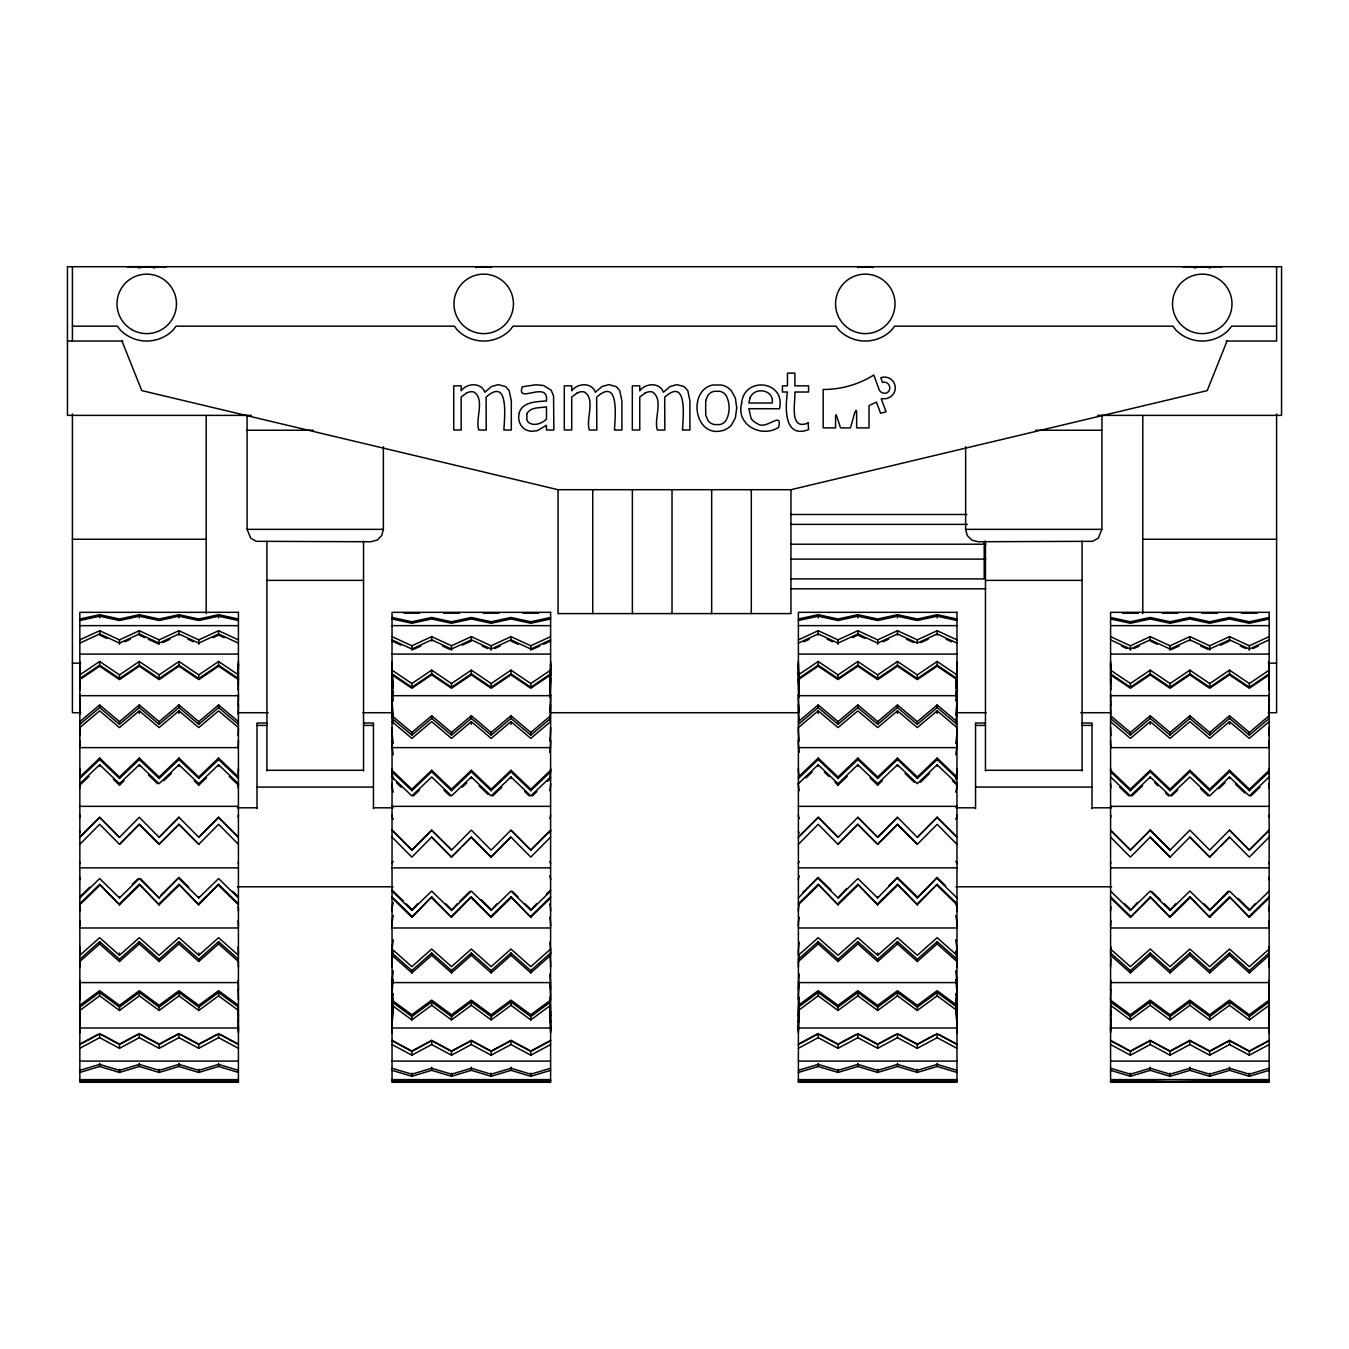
<?xml version="1.0" encoding="UTF-8"?>
<svg xmlns="http://www.w3.org/2000/svg" width="1349" height="1349" viewBox="0 0 1349 1349"><rect width="100%" height="100%" fill="white"/><g stroke="black" fill="none" stroke-linecap="round" stroke-linejoin="round"><path stroke-width="1.5" d="M383.369 446.755L383.369 529.348L381.7 535.553L377.164 540.089L370.975 541.742L256.276 541.32L250.712 538.116L247.086 529.348L247.086 415.374M1101.914 415.374L1101.914 529.348L1098.288 538.116L1092.724 541.32L978.025 541.742L971.836 540.089L967.3 535.553L965.631 529.348L965.631 446.755M1227.034 341.044L1207.22 390.603L790.952 489.704L558.048 489.704L141.78 390.603L121.966 341.044M79.844 837.105L99.657 817.309L119.488 837.324L99.657 817.309M79.844 837.324L99.657 817.511M79.844 844.322L99.657 824.306L119.488 844.322L139.301 824.306L159.131 844.103L178.945 824.306L198.775 844.322L178.945 824.306M119.488 837.324L139.301 817.309L159.131 837.324L178.945 817.309L159.131 837.324M139.301 824.306L119.488 844.322M178.945 824.526L159.131 844.322L139.301 824.526M218.589 817.309L198.775 837.324L218.589 817.309L238.419 837.105M198.775 844.322L218.589 824.306L238.419 844.322M411.85 850.123L431.68 830.107L451.51 849.904L431.68 830.326L411.85 850.123L392.036 830.326M392.036 837.105L411.85 857.121L431.68 837.105L451.51 857.121L459.992 848.639M451.51 850.123L471.324 830.107L491.154 850.123L510.967 830.107L530.798 850.123L550.611 830.326M451.51 856.902L471.324 837.105L491.154 857.121L510.967 837.105L491.154 856.902M462.825 845.806L471.324 837.105M530.798 849.904L550.611 830.107M510.967 837.105L530.798 857.121L550.611 837.105M798.389 837.105L818.202 817.309L838.033 837.324L818.202 817.309M798.389 837.324L818.202 817.511M798.389 844.322L818.202 824.306L838.033 844.322L857.846 824.306L877.676 844.322L857.846 824.526M838.033 837.324L857.846 817.309L877.676 837.324L857.846 817.309M838.033 844.103L857.846 824.306M877.676 837.105L897.49 817.309L917.32 837.324L937.15 817.309L917.32 837.324M877.676 837.324L897.49 817.309M877.676 844.103L897.49 824.306L917.32 844.103M877.676 844.322L897.49 824.306M956.964 844.322L937.15 824.306L917.32 844.322L897.49 824.526M1110.581 830.326L1130.411 850.123L1150.225 830.107L1170.055 850.123L1150.225 830.107M1130.411 850.123L1150.225 830.326M1110.581 837.105L1130.411 857.121L1150.225 837.105L1170.055 857.121L1150.225 837.105M1170.055 850.123L1189.869 830.107L1209.699 850.123L1229.512 830.107L1249.343 850.123L1269.156 830.326M1170.055 857.121L1189.869 837.105L1209.699 857.121L1216.781 850.055M1209.699 856.902L1229.512 837.105L1249.343 857.121L1269.156 837.105M1221.014 845.806L1229.512 837.105M1249.343 849.904L1269.156 830.107M79.844 896.849L89.742 887.17M79.844 897.928L99.657 878.57L119.488 897.928L139.301 878.57L159.131 897.928L178.945 877.491L188.86 887.17M79.844 903.695L99.657 884.337L119.488 904.757L99.657 884.337M79.844 904.757L99.657 885.416M132.219 884.404L137.885 878.874M119.488 903.695L139.301 884.337L159.131 904.757L139.301 884.337M119.488 904.757L139.301 885.416M160.548 895.466L178.945 877.491M159.131 903.695L178.945 884.337L198.775 904.757L178.945 884.337M159.131 904.757L178.945 885.416M178.945 878.57L198.775 897.928L218.589 878.57L238.419 897.928M198.775 903.695L218.589 884.337L238.419 903.695M198.775 904.757L218.589 884.337M392.036 891.082L411.85 910.44L417.515 903.83M411.85 910.44L431.68 891.082L451.51 910.44L471.324 891.082L491.154 910.44L510.967 891.082L530.798 910.44L550.611 891.082M392.036 897.928L411.85 917.269L431.68 896.849L451.51 917.269L471.324 896.849L491.154 917.269L471.324 897.928M411.85 917.269L431.68 896.849M451.51 910.44L457.159 903.83M459.992 901.065L469.907 891.385M451.51 916.207L471.324 896.849M491.154 910.44L496.803 903.83M491.154 916.207L510.967 896.849L530.798 917.269L510.967 896.849M491.154 917.269L510.967 897.928M530.798 910.44L536.447 903.83M546.362 894.151L550.611 890.003M530.798 916.207L550.611 896.849M530.798 917.269L550.611 897.928M802.638 892.701L818.202 877.491L830.95 889.935M798.389 897.928L818.202 877.491M798.389 903.695L818.202 884.337L838.033 904.757L818.202 884.337M798.389 904.757L818.202 885.416M846.531 888.553L838.033 897.928L818.202 878.57M838.033 897.928L857.846 878.57L877.676 897.928L897.49 877.491L889.008 885.787M838.033 903.695L857.846 884.337L877.676 904.757L857.846 884.337M838.033 904.757L857.846 885.416M877.676 903.695L897.49 884.337L917.32 904.757L897.49 884.337M877.676 904.757L897.49 885.416M897.49 878.57L917.32 897.928L937.15 877.491L945.632 885.787M917.32 897.928L937.15 877.491M917.32 903.695L937.15 884.337L956.964 903.695M917.32 904.757L937.15 884.337M1110.581 891.082L1130.411 910.44L1137.494 902.447M1130.411 910.44L1150.225 891.082L1170.055 910.44L1189.869 891.082L1209.699 910.44L1229.512 891.082L1249.343 910.44L1269.156 891.082M1110.581 897.928L1130.411 917.269L1150.225 896.849L1170.055 917.269L1150.225 896.849M1130.411 917.269L1150.225 897.928M1170.055 910.44L1175.721 903.83M1170.055 916.207L1189.869 896.849L1209.699 917.269L1189.869 896.849M1170.055 917.269L1189.869 897.928M1209.699 910.44L1228.096 891.385M1209.699 916.207L1229.512 896.849L1249.343 917.269L1229.512 896.849M1209.699 917.269L1229.512 897.928M1249.343 910.44L1255.008 903.83M1249.343 916.207L1269.156 896.849M1249.343 917.269L1269.156 897.928M79.844 776.973L99.657 758.071L119.488 776.973L119.488 778.474L99.657 759.571L99.657 758.071M79.844 778.474L99.657 759.571M79.844 783.668L99.657 764.765L119.488 783.668L119.488 785.152L124.057 780.784M79.844 785.152L88.983 776.434M119.488 776.973L139.301 758.071L159.131 776.973L159.131 778.474L139.301 759.571L139.301 758.071M119.488 778.474L139.301 759.571M119.488 783.668L139.301 764.765L159.131 783.668L178.945 764.765L198.775 783.668L198.775 785.152L194.189 780.784M159.131 776.973L178.945 758.071L198.775 776.973L198.775 778.474L178.945 759.571L178.945 758.071M159.131 778.474L178.945 759.571M163.701 780.784L171.323 773.517M198.775 776.973L218.589 758.071L238.419 776.973M198.775 778.474L218.589 759.571L218.589 758.071M198.775 783.668L218.589 764.765L238.419 783.668M198.775 785.152L206.397 777.884M392.036 771.78L411.85 790.699L411.85 789.199L431.68 770.296L451.51 789.199L451.51 790.699L431.68 771.78L431.68 770.296M411.85 790.699L431.68 771.78M413.384 795.927L419.488 790.109M451.51 789.199L471.324 770.296L491.154 789.199L491.154 790.699L471.324 771.78L471.324 770.296M451.51 790.699L471.324 771.78M550.611 776.973L530.798 795.893L510.967 776.973L491.154 795.893L471.324 776.973L451.51 795.893L431.68 776.973L411.85 795.893L392.036 776.973M462.167 787.192L466.754 782.842M491.154 789.199L510.967 770.296L530.798 789.199L530.798 790.699L510.967 771.78L510.967 770.296M491.154 790.699L510.967 771.78M492.672 795.927L501.811 787.192M530.798 789.199L550.611 770.296M530.798 790.699L550.611 771.78M532.315 795.927L536.885 791.559M547.559 781.375L550.611 778.474M798.389 776.973L818.202 758.071L838.033 776.973L838.033 778.474L818.202 759.571L818.202 758.071M798.389 778.474L818.202 759.571M798.389 783.668L818.202 764.765L838.033 783.668L838.033 785.152L834.98 782.251M806.011 777.884L812.115 772.066M838.033 776.973L857.846 758.071L877.676 776.973L877.676 778.474L857.846 759.571L857.846 758.071M838.033 778.474L857.846 759.571M838.033 783.668L857.846 764.765L877.676 783.668L877.676 785.152L882.246 780.784M838.033 785.152L847.189 776.434M877.676 776.973L897.49 758.071L917.32 776.973L917.32 778.474L897.49 759.571L897.49 758.071M877.676 778.474L897.49 759.571M877.676 783.668L897.49 764.765L917.32 783.668L937.15 764.765L956.964 783.668M917.32 776.973L937.15 758.071L956.964 776.973M917.32 778.474L937.15 759.571L937.15 758.071M920.372 782.251L929.512 773.517M1150.225 771.78L1130.411 790.699L1130.411 789.199L1150.225 770.296L1170.055 789.199L1170.055 790.699L1150.225 771.78L1150.225 770.296M1269.156 776.973L1249.343 795.893L1229.512 776.973L1209.699 795.893L1189.869 776.973L1170.055 795.893L1150.225 776.973L1130.411 795.893L1110.581 776.973M1131.929 795.927L1142.603 785.742M1170.055 789.199L1189.869 770.296L1209.699 789.199L1209.699 790.699L1189.869 771.78L1189.869 770.296M1170.055 790.699L1189.869 771.78M1171.573 795.927L1177.677 790.109M1209.699 789.199L1229.512 770.296L1249.343 789.199L1249.343 790.699L1229.512 771.78L1229.512 770.296M1209.699 790.699L1229.512 771.78M1218.838 788.642L1224.943 782.842M1249.343 789.199L1269.156 770.296M1249.343 790.699L1269.156 771.78M1250.86 795.927L1260.017 787.192M79.844 955.294L99.657 937.707L119.488 955.294L139.301 937.707L159.131 955.294L178.945 937.707L198.775 955.294L218.589 937.707L238.419 955.294M79.844 959.223L99.657 941.636L119.488 959.223L119.488 961.5L99.657 943.929L99.657 941.636M79.844 961.5L99.657 943.929M119.488 959.223L139.301 941.636L159.131 959.223L159.131 961.5L139.301 943.929L139.301 941.636M119.488 961.5L139.301 943.929M159.131 959.223L178.945 941.636L198.775 959.223L198.775 961.5L178.945 943.929L178.945 941.636M159.131 961.5L178.945 943.929M198.775 959.223L218.589 941.636L238.419 959.223M198.775 961.5L218.589 943.929L218.589 941.636M392.036 955.294L411.85 972.882L411.85 970.589L431.68 953.001L451.51 970.589L451.51 972.882L431.68 955.294L431.68 953.001M411.85 972.882L431.68 955.294M451.51 970.589L471.324 953.001L491.154 970.589L491.154 972.882L471.324 955.294L471.324 953.001M451.51 972.882L471.324 955.294M491.154 970.589L510.967 953.001L530.798 970.589L530.798 972.882L510.967 955.294L510.967 953.001M491.154 972.882L510.967 955.294M550.611 949.072L530.798 966.66L510.967 949.072L491.154 966.66L471.324 949.072L451.51 966.66L431.68 949.072L411.85 966.66L392.036 949.072M530.798 970.589L550.611 953.001M530.798 972.882L550.611 955.294M798.389 955.294L818.202 937.707L838.033 955.294L857.846 937.707L877.676 955.294L897.49 937.707L917.32 955.294L937.15 937.707L956.964 955.294M798.389 959.223L818.202 941.636L838.033 959.223L838.033 961.5L818.202 943.929L818.202 941.636M798.389 961.5L818.202 943.929M838.033 959.223L857.846 941.636L877.676 959.223L877.676 961.5L857.846 943.929L857.846 941.636M838.033 961.5L857.846 943.929M877.676 959.223L897.49 941.636L917.32 959.223L917.32 961.5L897.49 943.929L897.49 941.636M877.676 961.5L897.49 943.929M917.32 959.223L937.15 941.636L956.964 959.223M917.32 961.5L937.15 943.929L937.15 941.636M1110.581 955.294L1130.411 972.882L1130.411 970.589L1150.225 953.001L1170.055 970.589L1170.055 972.882L1150.225 955.294L1150.225 953.001M1130.411 972.882L1150.225 955.294M1170.055 970.589L1189.869 953.001L1209.699 970.589L1209.699 972.882L1189.869 955.294L1189.869 953.001M1170.055 972.882L1189.869 955.294M1209.699 970.589L1229.512 953.001L1249.343 970.589L1249.343 972.882L1229.512 955.294L1229.512 953.001M1209.699 972.882L1229.512 955.294M1269.156 949.072L1249.343 966.66L1229.512 949.072L1209.699 966.66L1189.869 949.072L1170.055 966.66L1150.225 949.072L1130.411 966.66L1110.581 949.072M1249.343 970.589L1269.156 953.001M1249.343 972.882L1269.156 955.294M79.844 721.648L99.657 704.937L119.488 721.648L119.488 724.312L99.657 707.601L99.657 704.937M79.844 724.312L99.657 707.601M119.488 721.648L139.301 704.937L159.131 721.648L159.131 724.312L139.301 707.601L139.301 704.937M119.488 724.312L139.301 707.601M238.098 735.542A250.256 160.851 0 0 0 238.419 727.533L218.589 710.839L198.775 727.566L178.945 710.839L159.131 727.566L139.301 710.839L119.488 727.566L99.657 710.839L79.844 727.566A250.256 160.851 0 0 0 80.147 735.542M159.131 721.648L178.945 704.937L198.775 721.648L198.775 724.312L178.945 707.601L178.945 704.937M159.131 724.312L178.945 707.601M198.775 721.648L218.589 704.937L238.419 721.648M198.775 724.312L218.589 707.601L218.589 704.937M392.036 718.41L411.85 735.121L411.85 732.456L431.68 715.746L451.51 732.456L451.51 735.121L431.68 718.41L431.68 715.746M411.85 735.121L431.68 718.41M451.51 732.456L471.324 715.746L491.154 732.456L491.154 735.121L471.324 718.41L471.324 715.746M451.51 735.121L471.324 718.41M550.611 721.648L530.798 738.375L510.967 721.648L491.154 738.375L471.324 721.648L451.51 738.375L431.68 721.648L411.85 738.375L392.036 721.648M491.154 732.456L510.967 715.746L530.798 732.456L530.798 735.121L550.611 718.41M491.154 735.121L510.967 718.41L510.967 715.746M530.798 732.456L550.611 715.746M798.389 721.648L818.202 704.937L838.033 721.648L838.033 724.312L818.202 707.601L818.202 704.937M798.389 724.312L818.202 707.601M955.716 743.535A250.256 160.851 0 0 0 956.964 727.533L937.15 710.839L917.32 727.566L897.49 710.839L877.676 727.566L857.846 710.839L838.033 727.566L818.202 710.839L798.389 727.566A250.256 160.851 0 0 0 799.249 740.888M838.033 721.648L857.846 704.937L877.676 721.648L877.676 724.312L857.846 707.601L857.846 704.937M838.033 724.312L857.846 707.601M877.676 721.648L897.49 704.937L917.32 721.648L917.32 724.312L897.49 707.601L897.49 704.937M877.676 724.312L897.49 707.601M917.32 721.648L937.15 704.937L956.964 721.648M917.32 724.312L937.15 707.601L937.15 704.937M1150.225 718.41L1130.411 735.121L1130.411 732.456L1150.225 715.746L1170.055 732.456L1170.055 735.121L1150.225 718.41L1150.225 715.746M1269.156 721.648L1249.343 738.375L1229.512 721.648L1209.699 738.375L1189.869 721.648L1170.055 738.375L1150.225 721.648L1130.411 738.375L1110.581 721.648M1170.055 732.456L1189.869 715.746L1209.699 732.456L1209.699 735.121L1189.869 718.41L1189.869 715.746M1170.055 735.121L1189.869 718.41M1209.699 732.456L1229.512 715.746L1249.343 732.456L1249.343 735.121L1269.156 718.41M1209.699 735.121L1229.512 718.41L1229.512 715.746M1249.343 732.456L1269.156 715.746M466.316 393.2L461.173 397.044L461.173 430.027L453.736 430.027L453.736 385.848L461.173 385.848L461.173 390.755C466.939 383.015 481.188 382.054 484.831 392.255L491.39 386.556L498.354 384.617L505.723 386.674L509.18 390.654L511.322 400.957L511.322 430.027L503.885 430.027C504.374 418.915 509.534 376.202 486.095 397.162L486.247 430.027L478.811 430.027C474.932 419.387 485.505 398.916 473.617 391.885A10.202 10.202 0 0 0 466.316 393.217M576.866 393.2L571.723 397.044L571.723 430.027L564.287 430.027L564.287 385.848L571.723 385.848L571.723 390.755C577.49 383.015 591.756 382.054 595.381 392.255L601.958 386.556L608.905 384.617L616.274 386.674L619.747 390.654L621.889 400.957L621.889 430.027L614.453 430.027C614.925 418.915 620.085 376.202 596.646 397.162L596.814 430.027L589.378 430.027C585.5 419.387 596.056 398.916 584.168 391.885A10.202 10.202 0 0 0 576.883 393.217M644.906 393.2L639.763 397.044L639.763 430.027L632.327 430.027L632.327 385.848L639.763 385.848L639.763 390.755C645.53 383.015 659.779 382.054 663.421 392.255L669.981 386.556L676.945 384.617L684.314 386.674L687.788 390.654L689.929 400.957L689.929 430.027L682.493 430.027C682.965 418.915 688.125 376.202 664.686 397.162L664.838 430.027L657.401 430.027C653.54 419.387 664.096 398.916 652.208 391.885A10.202 10.202 0 0 0 644.906 393.217M79.844 1005.309L99.657 990.689L119.488 1005.309L139.301 990.689L159.131 1005.309L178.945 990.689L198.775 1005.309L218.589 990.689L238.419 1005.309M79.844 1007.113L99.657 992.51L119.488 1007.113L119.488 1010.468L99.657 995.849L99.657 992.51M79.844 1010.468L99.657 995.849M119.488 1007.113L139.301 992.51L159.131 1007.113L159.131 1010.468L139.301 995.849L139.301 992.51M119.488 1010.468L139.301 995.849M159.131 1007.113L178.945 992.51L198.775 1007.113L198.775 1010.468L178.945 995.849L178.945 992.51M159.131 1010.468L178.945 995.849M198.775 1007.113L218.589 992.51L238.419 1007.113M198.775 1010.468L218.589 995.849L218.589 992.51M392.036 1005.309L411.85 1019.911L411.85 1016.573L431.68 1001.953L451.51 1016.573L451.51 1019.911L431.68 1005.309L431.68 1001.953M411.85 1019.911L431.68 1005.309M451.51 1016.573L471.324 1001.953L491.154 1016.573L491.154 1019.911L471.324 1005.309L471.324 1001.953M451.51 1019.911L471.324 1005.309M491.154 1016.573L510.967 1001.953L530.798 1016.573L530.798 1019.911L510.967 1005.309L510.967 1001.953M491.154 1019.911L510.967 1005.309M550.611 1000.132L530.798 1014.752L510.967 1000.132L491.154 1014.752L471.324 1000.132L451.51 1014.752L431.68 1000.132L411.85 1014.752L392.036 1000.132M530.798 1016.573L550.611 1001.953M530.798 1019.911L550.611 1005.309M798.389 1005.309L818.202 990.689L838.033 1005.309L857.846 990.689L877.676 1005.309L897.49 990.689L917.32 1005.309L937.15 990.689L956.964 1005.309M798.389 1007.113L818.202 992.51L838.033 1007.113L838.033 1010.468L818.202 995.849L818.202 992.51M798.389 1010.468L818.202 995.849M838.033 1007.113L857.846 992.51L877.676 1007.113L877.676 1010.468L857.846 995.849L857.846 992.51M838.033 1010.468L857.846 995.849M877.676 1007.113L897.49 992.51L917.32 1007.113L917.32 1010.468L897.49 995.849L897.49 992.51M877.676 1010.468L897.49 995.849M917.32 1007.113L937.15 992.51L956.964 1007.113M917.32 1010.468L937.15 995.849L937.15 992.51M1150.225 1001.953L1150.225 1005.309L1130.411 1019.911L1130.411 1016.573L1150.225 1001.953L1170.055 1016.573L1170.055 1019.911L1189.869 1005.309L1189.869 1001.953L1209.699 1016.573L1209.699 1019.911L1189.869 1005.309M1170.055 1016.573L1189.869 1001.953M1209.699 1016.573L1229.512 1001.953L1249.343 1016.573L1249.343 1019.911L1229.512 1005.309L1229.512 1001.953M1209.699 1019.911L1229.512 1005.309M1269.156 1000.132L1249.343 1014.752L1229.512 1000.132L1209.699 1014.752L1189.869 1000.132L1170.055 1014.752L1150.225 1000.132L1130.411 1014.752L1110.581 1000.132M1249.343 1016.573L1269.156 1001.953M1249.343 1019.911L1269.156 1005.309M79.844 674.888L99.657 661.499L119.488 674.888L119.488 678.53L99.657 665.141L99.657 661.499M99.657 665.141L79.844 678.53A250.256 226.801 0 0 0 80.147 689.727M79.844 679.609L99.657 666.221L119.488 679.609L139.301 666.221L159.131 679.609L178.945 666.221L198.775 679.609L218.589 666.221L238.419 679.609M119.488 674.888L139.301 661.499L159.131 674.888L159.131 678.53L139.301 665.141L139.301 661.499M119.488 678.53L139.301 665.141M159.131 674.888L178.945 661.499L198.775 674.888L198.775 678.53L178.945 665.141L178.945 661.499M159.131 678.53L178.945 665.141M198.775 674.888L218.589 661.499L238.419 674.888M198.775 678.53L218.589 665.141L218.589 661.499M392.036 673.809L411.85 687.197L411.85 683.538L431.68 670.149L451.51 683.538L451.51 687.197L431.68 673.809L431.68 670.149M411.85 687.197L431.68 673.809M451.51 683.538L471.324 670.149L491.154 683.538L491.154 687.197L471.324 673.809L471.324 670.149M451.51 687.197L471.324 673.809M491.154 683.538L510.967 670.149L530.798 683.538L530.798 687.197L510.967 673.809L510.967 670.149M491.154 687.197L510.967 673.809M530.798 683.538L550.611 670.149M530.798 687.197L550.611 673.809M550.611 674.888L530.798 688.277L510.967 674.888L491.154 688.277L471.324 674.888L451.51 688.277L431.68 674.888L411.85 688.277L392.036 674.888M798.389 674.888L818.202 661.499L838.033 674.888L838.033 678.53L818.202 665.141L818.202 661.499M818.202 665.141L798.389 678.53A250.256 226.801 0 0 0 799.249 697.248M798.389 679.609L818.202 666.221L838.033 679.609L857.846 666.221L877.676 679.609L897.49 666.221L917.32 679.609L937.15 666.221L956.964 679.609M838.033 674.888L857.846 661.499L877.676 674.888L877.676 678.53L857.846 665.141L857.846 661.499M838.033 678.53L857.846 665.141M877.676 674.888L897.49 661.499L917.32 674.888L917.32 678.53L897.49 665.141L897.49 661.499M877.676 678.53L897.49 665.141M917.32 674.888L937.15 661.499L956.964 674.888M917.32 678.53L937.15 665.141L937.15 661.499M1110.581 673.809L1130.411 687.197L1130.411 683.538L1150.225 670.149L1170.055 683.538L1170.055 687.197L1150.225 673.809L1150.225 670.149M1130.411 687.197L1150.225 673.809M1170.055 683.538L1189.869 670.149L1209.699 683.538L1209.699 687.197L1229.512 673.809L1229.512 670.149L1249.343 683.538L1249.343 687.197L1269.156 673.809M1170.055 687.197L1189.869 673.809L1189.869 670.149M1209.699 683.538L1229.512 670.149M1249.343 683.538L1269.156 670.149M1269.156 674.888L1249.343 688.277L1229.512 674.888L1209.699 688.277L1189.869 674.888L1170.055 688.277L1150.225 674.888L1130.411 688.277L1110.581 674.888M79.844 1044.126L97.853 1034.447M79.844 1044.548L99.657 1033.89L119.488 1044.548L139.301 1033.89L159.131 1044.548L178.945 1033.89L198.775 1044.548L218.589 1033.89L238.419 1044.548M79.844 1048.308L99.657 1037.668L119.488 1048.308L139.301 1037.668L159.131 1048.308L178.945 1037.668L198.775 1048.308L218.589 1037.668L238.419 1048.308M101.462 1034.447L119.488 1044.126L137.497 1034.447M141.105 1034.447L159.131 1044.126L178.945 1033.486L178.945 1037.668M180.749 1034.447L198.775 1044.126L216.784 1034.447M392.036 1040.366L411.85 1051.023L431.68 1040.366L451.51 1051.023L471.324 1040.366L491.154 1051.023L510.967 1040.366L530.798 1051.023L550.611 1040.366M392.036 1044.548L411.85 1055.188L431.68 1044.548L451.51 1055.188L471.324 1044.548L491.154 1055.188L510.967 1044.548L530.798 1055.188L550.611 1044.548M550.611 1040.787L530.798 1051.427L510.967 1040.787L491.154 1051.427L471.324 1040.787L451.51 1051.427L431.68 1040.787L411.85 1051.427L392.036 1040.787M798.389 1044.126L818.202 1033.486L818.202 1037.668L838.033 1048.308L857.846 1037.668L877.676 1048.308L897.49 1037.668L917.32 1048.308L937.15 1037.668L956.964 1048.308M798.389 1044.548L818.202 1033.89L838.033 1044.548L857.846 1033.89L877.676 1044.548L897.49 1033.89L917.32 1044.548L937.15 1033.89L956.964 1044.548M798.389 1048.308L818.202 1037.668M820.007 1034.447L838.033 1044.126L856.059 1034.447M859.65 1034.447L877.676 1044.126L895.702 1034.447M899.294 1034.447L917.32 1044.126L935.346 1034.447M1110.581 1040.366L1130.411 1051.023L1150.225 1040.366L1170.055 1051.023L1189.869 1040.366L1209.699 1051.023L1229.512 1040.366L1249.343 1051.023L1269.156 1040.366M1110.581 1044.548L1130.411 1055.188L1150.225 1044.548L1170.055 1055.188L1189.869 1044.548L1209.699 1055.188L1229.512 1044.548L1249.343 1055.188L1269.156 1044.548M1269.156 1040.787L1249.343 1051.427L1229.512 1040.787L1209.699 1051.427L1189.869 1040.787L1170.055 1051.427L1150.225 1040.787L1130.411 1051.427L1110.581 1040.787M79.844 639.864L99.657 630.708L119.488 639.864L139.301 630.708L159.131 639.864L178.945 630.708L198.775 639.864L218.589 630.708L238.419 639.864M79.844 643.102L99.657 633.946L119.488 643.102L139.301 633.946L159.131 643.102L178.945 633.946L198.775 643.102L218.589 633.946L238.419 643.102M124.884 641.77L130.297 639.274M162.723 642.596L169.94 639.274M213.193 637.605L218.589 635.109L224.001 637.605M392.036 636.627L411.85 645.783L431.68 636.627L451.51 645.783L471.324 636.627L491.154 645.783L510.967 636.627L530.798 645.783L550.611 636.627M413.654 649.341L420.871 646.019M462.319 645.193L471.324 641.028L471.324 636.627M494.746 648.515L500.159 646.019M550.611 639.864L530.798 649.021L510.967 639.864L491.154 649.021L471.324 639.864L451.51 649.021L431.68 639.864L411.85 649.021L392.036 639.864M532.585 649.341L539.802 646.019M543.411 644.35L550.611 641.028M798.389 639.864L818.202 630.708L838.033 639.864L857.846 630.708L877.676 639.864L897.49 630.708L917.32 639.864L937.15 630.708L956.964 639.864M798.389 643.102L818.202 633.946L838.033 643.102L857.846 633.946L877.676 643.102L897.49 633.946L917.32 643.102L937.15 633.946L956.964 643.102M803.802 641.77L809.198 639.274M852.45 637.605L857.846 635.109L865.063 638.431M883.089 641.77L888.485 639.274M920.929 642.596L928.129 639.274M1110.581 636.627L1130.411 645.783L1150.225 636.627L1170.055 645.783L1189.869 636.627L1209.699 645.783L1229.512 636.627L1249.343 645.783L1269.156 636.627M1134.003 648.515L1139.416 646.019M1171.859 649.341L1179.06 646.019M1220.508 645.193L1229.512 641.028L1229.512 636.627M1269.156 639.864L1249.343 649.021L1229.512 639.864L1209.699 649.021L1189.869 639.864L1170.055 649.021L1150.225 639.864L1130.411 649.021L1110.581 639.864M1252.951 648.515L1258.347 646.019M79.844 1070.347L99.657 1064.378L119.488 1070.347L139.301 1064.378L159.131 1070.347L178.945 1064.378L198.775 1070.347L218.589 1064.378L238.419 1070.347M79.844 1072.455L99.657 1066.486L119.488 1072.455L139.301 1066.486L159.131 1072.455L178.945 1066.486L198.775 1072.455L218.589 1066.486L238.419 1072.455M392.036 1070.347L411.85 1076.3L431.68 1070.347L451.51 1076.3L471.324 1070.347L491.154 1076.3L510.967 1070.347L530.798 1076.3L550.611 1070.347M550.611 1068.239L530.798 1074.192L510.967 1068.239L491.154 1074.192L471.324 1068.239L451.51 1074.192L431.68 1068.239L411.85 1074.192L392.036 1068.239M798.389 1070.347L818.202 1064.378L838.033 1070.347L857.846 1064.378L877.676 1070.347L897.49 1064.378L917.32 1070.347L937.15 1064.378L956.964 1070.347M798.389 1072.455L818.202 1066.486L838.033 1072.455L857.846 1066.486L877.676 1072.455L897.49 1066.486L917.32 1072.455L937.15 1066.486L956.964 1072.455M1110.581 1070.347L1130.411 1076.3L1150.225 1070.347L1170.055 1076.3L1189.869 1070.347L1209.699 1076.3L1229.512 1070.347L1249.343 1076.3L1269.156 1070.347M1269.156 1068.239L1249.343 1074.192L1229.512 1068.239L1209.699 1074.192L1189.869 1068.239L1170.055 1074.192L1150.225 1068.239L1130.411 1074.192L1110.581 1068.239M79.844 618.989L99.657 614.689L119.488 618.989L139.301 614.689L159.131 618.989L178.945 614.689L198.775 618.989L218.589 614.689L238.419 618.989M79.844 620.506L99.657 616.206L119.488 620.506L139.301 616.206L159.131 620.506L178.945 616.206L198.775 620.506L218.589 616.206L238.419 620.506M550.611 617.471L530.798 621.754L510.967 617.471L491.154 621.754L471.324 617.471L451.51 621.754L431.68 617.471L411.85 621.754L392.036 617.471M550.611 618.989L530.798 623.272L510.967 618.989L491.154 623.272L471.324 618.989L451.51 623.272L431.68 618.989L411.85 623.272L392.036 618.989M798.389 618.989L818.202 614.689L838.033 618.989L857.846 614.689L877.676 618.989L897.49 614.689L917.32 618.989L937.15 614.689L956.964 618.989M798.389 620.506L818.202 616.206L838.033 620.506L857.846 616.206L877.676 620.506L897.49 616.206L917.32 620.506L937.15 616.206L956.964 620.506M1269.156 617.471L1249.343 621.754L1229.512 617.471L1209.699 621.754L1189.869 617.471L1170.055 621.754L1150.225 617.471L1130.411 621.754L1110.581 617.471M1269.156 618.989L1249.343 623.272L1229.512 618.989L1209.699 623.272L1189.869 618.989L1170.055 623.272L1150.225 618.989L1130.411 623.272L1110.581 618.989M138.677 267.776L146.737 266.714L154.798 267.776M1194.202 267.776L1202.263 266.714L1210.323 267.776M403.924 613.137L419.792 613.137M443.568 613.137L459.436 613.137M483.212 613.137L499.079 613.137M522.856 613.137L538.723 613.137M1122.486 613.137L1138.337 613.137M1162.13 613.137L1177.981 613.137M1201.774 613.137L1217.624 613.137M1241.417 613.137L1257.268 613.137M79.844 1080.954L99.657 1080.077L238.419 1080.954M79.844 1081.257L218.589 1080.38L238.419 1081.257M550.611 1080.633L411.85 1081.51L392.036 1080.633M550.611 1080.954L491.154 1081.814L392.036 1080.954M798.389 1080.954L818.202 1080.077L956.964 1080.954M798.389 1081.257L937.15 1080.38L956.964 1081.257M1269.156 1080.633L1170.055 1081.51L1110.581 1080.633M1269.156 1080.954L1170.055 1081.814L1110.581 1080.954M72.408 326.171L117.397 326.171L120.466 330.151A37.165 37.165 0 0 0 173.026 330.151L176.078 326.171L454.377 326.171L457.429 330.151A37.165 37.165 0 0 0 509.989 330.151L513.042 326.171L835.958 326.171L839.011 330.151A37.165 37.165 0 0 0 891.571 330.151L894.623 326.171L1172.922 326.171L1175.974 330.151A37.165 37.165 0 0 0 1228.534 330.151L1231.603 326.171L1276.592 326.171M67.45 341.044L122.86 341.044M1226.14 341.044L1276.592 341.044L1276.592 266.714M251.285 415.374L67.45 415.374L67.45 266.714L1281.55 266.714L1281.55 415.374L1097.715 415.374M247.086 430.247L313.272 430.247M1035.728 430.247L1101.914 430.247M790.952 514.492L966.896 514.492M790.952 524.39L967.418 524.39M247.086 529.348L383.369 529.348M965.631 529.348L1101.914 529.348M72.408 539.263L206.212 539.263M1142.788 539.263L1276.592 539.263M790.952 544.22L985.748 544.22M790.952 559.093L985.748 559.093M790.952 578.906L984.214 578.906L984.214 541.168M266.917 580.39L363.539 580.39M985.461 580.39L1082.083 580.39M790.952 588.822L985.748 588.822M79.844 625.649L238.419 625.649M392.036 625.649L550.611 625.649M798.389 625.649L956.964 625.649M1110.581 625.649L1269.156 625.649M79.844 654.08L238.419 654.08M392.036 654.08L550.611 654.08M798.389 654.08L956.964 654.08M1110.581 654.08L1269.156 654.08M72.408 663.152L80.771 663.152M1268.229 663.152L1276.592 663.152M79.844 695.679L238.419 695.679M392.036 695.679L550.611 695.679M798.389 695.679L956.964 695.679M1110.581 695.679L1269.156 695.679M80.822 712.71L72.408 712.71L72.408 413.974M238.722 712.71L268.198 712.71M362.932 712.71L392.407 712.71M550.291 712.71L798.709 712.71M956.593 712.71L986.068 712.71M1080.802 712.71L1110.278 712.71M1268.178 712.71L1276.592 712.71L1276.592 413.974M266.917 723.03L257.001 723.03L257.001 808.607M363.539 723.03L373.454 723.03L373.454 808.607M985.461 723.03L975.546 723.03L975.546 808.607M1082.083 723.03L1091.999 723.03L1091.999 808.607M257.001 725.408L266.917 725.408M363.539 725.408L373.454 725.408M975.546 725.408L985.461 725.408M1082.083 725.408L1091.999 725.408M79.844 747.616L238.419 747.616M392.036 747.616L550.611 747.616M798.389 747.616L956.964 747.616M1110.581 747.616L1269.156 747.616M266.917 770.296L363.539 770.296M985.461 770.296L1082.083 770.296M257.001 787.074L373.454 787.074M975.546 787.074L1091.999 787.074M79.844 806.348L238.419 806.348M392.036 806.348L550.611 806.348M798.389 806.348L956.964 806.348M1110.581 806.348L1269.156 806.348M237.39 807.815L257.001 807.815M373.454 807.815L393.065 807.815M955.935 807.815L975.546 807.815M1091.999 807.815L1111.61 807.815M79.844 867.862L238.419 867.862M392.036 867.862L550.611 867.862M798.389 867.862L956.964 867.862M1110.581 867.862L1269.156 867.862M237.39 886.799L393.065 886.799M955.935 886.799L1111.61 886.799M79.844 927.977L238.419 927.977M392.036 927.977L550.611 927.977M798.389 927.977L956.964 927.977M1110.581 927.977L1269.156 927.977M79.844 982.595L238.419 982.595M392.036 982.595L550.611 982.595M798.389 982.595L956.964 982.595M1110.581 982.595L1269.156 982.595M79.844 1028.005L238.419 1028.005M392.036 1028.005L550.611 1028.005M798.389 1028.005L956.964 1028.005M1110.581 1028.005L1269.156 1028.005M79.844 1061.09L238.419 1061.09M392.036 1061.09L550.611 1061.09M798.389 1061.09L956.964 1061.09M1110.581 1061.09L1269.156 1061.09M79.844 1079.605L238.419 1079.605M392.036 1079.605L550.611 1079.605M798.389 1079.605L956.964 1079.605M1110.581 1079.605L1269.156 1079.605M1240.321 646.019L1245.734 648.515M1200.677 646.019L1207.895 649.341M1157.442 644.35L1150.225 641.028L1150.225 636.627M1121.39 646.019L1126.803 648.515M946.155 639.274L951.551 641.77M906.511 639.274L913.711 642.596M827.224 639.274L832.62 641.77M518.168 644.35L510.967 641.028L510.967 636.627M482.133 646.019L487.545 648.515M442.489 646.019L449.706 649.341M392.036 641.028L401.041 645.193M187.966 639.274L193.362 641.77M144.714 637.605L139.301 635.109L139.301 630.708M148.323 639.274L159.131 644.266L159.131 639.864M106.875 638.431L99.657 635.109L99.657 630.708M938.938 1034.447L956.964 1044.126M220.393 1034.447L238.419 1044.126M1229.512 673.809L1249.343 687.197M1189.869 673.809L1209.699 687.197M1110.581 670.149L1130.411 683.538M937.15 665.141L956.964 678.53A250.256 226.801 0 0 1 955.716 701.008M392.036 670.149L411.85 683.538M218.589 665.141L238.419 678.53A250.256 226.801 0 0 1 238.098 689.727M1150.225 1005.309L1170.055 1019.911M1110.581 1001.953L1130.411 1016.573M1110.581 1005.309L1130.411 1019.911M937.15 995.849L956.964 1010.468M392.036 1001.953L411.85 1016.573M218.589 995.849L238.419 1010.468M1229.512 718.41L1249.343 735.121M1110.581 715.746L1130.411 732.456M1110.581 718.41L1130.411 735.121M937.15 707.601L956.964 724.312M510.967 718.41L530.798 735.121M392.036 715.746L411.85 732.456M218.589 707.601L238.419 724.312M1110.581 953.001L1130.411 970.589M937.15 943.929L956.964 961.5M392.036 953.001L411.85 970.589M218.589 943.929L238.419 961.5M1235.617 784.292L1244.773 793.01M1200.543 788.642L1208.164 795.927M1154.811 782.842L1157.847 785.742M1165.469 793.01L1168.521 795.927M1110.581 770.296L1130.411 789.199M1110.581 771.78L1130.411 790.699M1119.737 787.192L1128.877 795.927M937.15 759.571L956.964 778.474M952.394 780.784L956.964 785.152M905.128 773.517L914.268 782.251M870.054 777.884L877.676 785.152M824.306 772.066L828.876 776.434M524.694 791.559L529.263 795.927M478.946 785.742L488.102 794.46M443.872 790.109L449.976 795.927M392.036 770.296L411.85 789.199M396.606 782.842L401.193 787.192M218.589 759.571L238.419 778.474M229.263 776.434L238.419 785.152M148.457 774.984L157.597 783.702M113.383 779.334L119.488 785.152M1238.011 898.299L1249.343 909.361M1204.033 903.83L1209.699 909.361M1151.641 891.385L1160.14 899.682M1164.389 903.83L1170.055 909.361M1124.746 903.83L1130.411 909.361M1110.581 896.849L1130.411 916.207M937.15 878.57L956.964 897.928M937.15 885.416L956.964 904.757M897.49 877.491L917.32 896.849M512.384 891.385L518.05 896.916M525.132 903.83L530.798 909.361M481.239 899.682L491.154 909.361M445.844 903.83L451.51 909.361M431.68 897.928L451.51 917.269M392.036 890.003L403.368 901.065M406.201 903.83L411.85 909.361M392.036 896.849L411.85 916.207M232.753 891.318L238.419 896.849M218.589 885.416L238.419 904.757M140.718 878.874L159.131 897.928M1249.343 850.123L1229.512 830.107M1209.699 857.121L1189.869 837.105M1110.581 830.107L1130.411 849.904M937.15 817.309L956.964 837.105M937.15 817.511L956.964 837.324M510.967 830.326L530.798 850.123M471.324 837.324L491.154 857.121M451.51 857.121L431.68 837.105M392.036 830.107L411.85 849.904M218.589 817.511L238.419 837.324M178.945 817.309L198.775 837.324M1249.343 645.783L1249.343 650.184M1249.343 1051.023L1249.343 1055.188M1249.343 1073.163L1249.343 1076.3M1229.512 721.648L1229.512 724.312M1229.512 776.973L1229.512 778.474M1229.512 1040.366L1229.512 1044.548M1229.512 1067.194L1229.512 1070.347M1222.076 266.714L1182.432 266.714M1209.699 645.783L1209.699 650.184M1209.699 1051.023L1209.699 1055.188M1209.699 1073.163L1209.699 1076.3M1189.869 636.627L1189.869 641.028M1189.869 1040.366L1189.869 1044.548M1189.869 1067.194L1189.869 1070.347M1170.055 645.783L1170.055 650.184M1170.055 1051.023L1170.055 1055.188M1170.055 1073.163L1170.055 1076.3M1150.225 721.648L1150.225 724.312M1150.225 776.973L1150.225 778.474M1150.225 1040.366L1150.225 1044.548M1150.225 1067.194L1150.225 1070.347M1142.788 415.559L1142.788 613.593M1130.411 645.783L1130.411 650.184M1130.411 1051.023L1130.411 1055.188M1130.411 1073.163L1130.411 1076.3M1082.083 541.168L1082.083 770.953M985.461 541.168L985.461 770.953M937.15 614.689L937.15 617.926M937.15 630.708L937.15 635.109M937.15 710.839L937.15 713.503M937.15 764.765L937.15 766.249M937.15 1033.486L937.15 1037.668M937.15 1063.349L937.15 1066.486M917.32 639.864L917.32 642.798M917.32 1044.126L917.32 1048.308M917.32 1069.302L917.32 1072.455M897.49 614.689L897.49 617.926M897.49 630.708L897.49 635.109M897.49 710.839L897.49 713.503M897.49 764.765L897.49 766.249M897.49 1033.486L897.49 1037.668M897.49 1063.349L897.49 1066.486M877.676 639.864L877.676 644.266M877.676 896.849L877.676 897.928M877.676 953.001L877.676 955.294M877.676 1044.126L877.676 1048.308M877.676 1069.302L877.676 1072.455M857.846 614.689L857.846 617.926M857.846 630.708L857.846 635.109M857.846 764.765L857.846 766.249M857.846 1033.486L857.846 1037.668M857.846 1063.349L857.846 1066.486M838.033 639.864L838.033 644.266M838.033 1044.126L838.033 1048.308M838.033 1069.302L838.033 1072.455M818.202 614.689L818.202 617.926M818.202 630.708L818.202 635.109M818.202 710.839L818.202 713.503M818.202 764.765L818.202 766.249M818.202 1063.349L818.202 1066.486M790.952 489.704L790.952 613.593L558.048 613.593L558.048 489.704M751.309 489.704L751.309 613.593M711.665 489.704L711.665 613.593M672.021 489.704L672.021 613.593M632.377 489.704L632.377 613.593M592.734 489.704L592.734 613.593M530.798 645.783L530.798 650.184M530.798 1051.023L530.798 1055.188M530.798 1073.163L530.798 1076.3M510.967 721.648L510.967 724.312M510.967 776.973L510.967 778.474M510.967 1040.366L510.967 1044.548M510.967 1067.194L510.967 1070.347M491.154 645.783L491.154 650.184M491.154 1051.023L491.154 1055.188M491.154 1073.163L491.154 1076.3M471.324 721.648L471.324 724.312M471.324 776.973L471.324 778.474M471.324 1040.366L471.324 1044.548M471.324 1067.194L471.324 1070.347M451.51 645.783L451.51 650.184M451.51 1051.023L451.51 1055.188M451.51 1073.163L451.51 1076.3M431.68 636.627L431.68 641.028M431.68 1040.366L431.68 1044.548M431.68 1067.194L431.68 1070.347M411.85 645.783L411.85 650.184M411.85 1051.023L411.85 1055.188M411.85 1073.163L411.85 1076.3M363.539 541.168L363.539 770.953M266.917 541.168L266.917 770.953M218.589 614.689L218.589 617.926M218.589 630.708L218.589 635.109M218.589 764.765L218.589 766.249M218.589 1033.486L218.589 1037.668M218.589 1063.349L218.589 1066.486M206.212 415.559L206.212 613.593M198.775 639.864L198.775 644.266M198.775 896.849L198.775 897.928M198.775 953.001L198.775 955.294M198.775 1044.126L198.775 1048.308M198.775 1069.302L198.775 1072.455M178.945 614.689L178.945 617.926M178.945 630.708L178.945 635.109M178.945 710.839L178.945 713.503M178.945 764.765L178.945 766.249M178.945 1063.349L178.945 1066.486M166.568 266.714L126.924 266.714M159.131 1044.126L159.131 1048.308M159.131 1069.302L159.131 1072.455M139.301 614.689L139.301 617.926M139.301 710.839L139.301 713.503M139.301 764.765L139.301 766.249M139.301 1033.486L139.301 1037.668M139.301 1063.349L139.301 1066.486M119.488 639.864L119.488 644.266M119.488 896.849L119.488 897.928M119.488 953.001L119.488 955.294M119.488 1044.126L119.488 1048.308M119.488 1069.302L119.488 1072.455M99.657 614.689L99.657 617.926M99.657 764.765L99.657 766.249M99.657 1033.486L99.657 1037.668M99.657 1063.349L99.657 1066.486M72.408 266.714L72.408 341.044M956.964 661.684A250.256 249.295 0 0 1 955.716 686.489M956.964 672.207A250.256 235.164 0 0 1 955.716 695.612M799.249 691.717A250.256 235.164 0 0 1 798.389 672.207M799.249 682.375A250.256 249.295 0 0 1 798.389 661.684M956.964 694.668A250.256 204.997 0 0 1 955.716 715.071M799.249 711.682A250.256 204.997 0 0 1 798.389 694.668M956.964 768.559A250.256 105.762 0 0 1 955.716 779.081M799.249 777.328A250.256 105.762 0 0 1 798.389 768.559M799.249 818.556A250.256 43.455 0 0 1 798.389 814.948M798.389 863.545A250.256 21.803 0 0 1 799.249 861.741M955.716 902.515A250.256 85.594 0 0 1 956.964 911.03M798.389 911.03A250.256 85.594 0 0 1 799.249 903.931M955.716 939.899A250.256 143.534 0 0 1 956.964 954.181M798.389 954.181A250.256 143.534 0 0 1 799.249 942.276M955.716 970.96A250.256 191.71 0 0 1 956.964 990.048M798.389 990.048A250.256 191.71 0 0 1 799.249 974.13M798.389 1016.168A250.256 226.801 0 0 1 799.249 997.366M955.716 993.606A250.256 226.801 0 0 1 956.964 1016.168M798.389 1030.805A250.256 246.445 0 0 1 799.249 1010.35M955.716 1006.287A250.256 246.445 0 0 1 956.964 1030.805M798.389 1032.929A250.256 249.295 0 0 1 799.249 1012.239M955.716 1008.125A250.256 249.295 0 0 1 956.964 1032.929M955.716 999.002A250.256 235.164 0 0 1 956.964 1022.39M798.389 1022.39A250.256 235.164 0 0 1 799.249 1002.88M955.716 979.543A250.256 204.997 0 0 1 956.964 999.929M798.389 999.929A250.256 204.997 0 0 1 799.249 982.932M798.389 967.081A250.256 160.851 0 0 1 799.249 953.726M955.716 951.062A250.256 160.851 0 0 1 956.964 967.081M955.716 915.533A250.256 105.762 0 0 1 956.964 926.055M798.389 926.055A250.256 105.762 0 0 1 799.249 917.269M798.389 879.666A250.256 43.455 0 0 1 799.249 876.057M799.249 832.873A250.256 21.803 0 0 1 798.389 831.068M799.249 790.683A250.256 85.594 0 0 1 798.389 783.584M956.964 783.584A250.256 85.594 0 0 1 955.716 792.099M956.964 740.432A250.256 143.534 0 0 1 955.716 754.715M799.249 752.337A250.256 143.534 0 0 1 798.389 740.432M956.964 704.566A250.256 191.71 0 0 1 955.716 723.637M799.249 720.467A250.256 191.71 0 0 1 798.389 704.566M799.249 684.247A250.256 246.445 0 0 1 798.389 663.809M956.964 663.809A250.256 246.445 0 0 1 955.716 688.327M1110.581 1032.929A250.256 249.295 0 0 1 1110.901 1020.502M1268.853 1018.529A250.256 246.445 0 0 1 1269.156 1030.805M1110.581 1030.805A250.256 246.445 0 0 1 1110.901 1018.529M1268.853 1020.502A250.256 249.295 0 0 1 1269.156 1032.929M1110.581 1016.168A250.256 226.801 0 0 1 1110.901 1004.87M1268.853 1004.87A250.256 226.801 0 0 1 1269.156 1016.168M1268.853 980.487A250.256 191.71 0 0 1 1269.156 990.048M1110.581 990.048A250.256 191.71 0 0 1 1110.901 980.487M1110.581 954.181A250.256 143.534 0 0 1 1110.901 947.032M1268.853 947.032A250.256 143.534 0 0 1 1269.156 954.181M1110.581 911.03A250.256 85.594 0 0 1 1110.901 906.764M1268.853 906.764A250.256 85.594 0 0 1 1269.156 911.03M1268.853 862.466A250.256 21.803 0 0 1 1269.156 863.545M1269.156 814.948A250.256 43.455 0 0 1 1268.853 817.123M1110.901 773.82A250.256 105.762 0 0 1 1110.581 768.559M1269.156 768.559A250.256 105.762 0 0 1 1268.853 773.82M1110.901 735.542A250.256 160.851 0 0 1 1110.581 727.533M1269.156 727.533A250.256 160.851 0 0 1 1268.853 735.542M1269.156 694.668A250.256 204.997 0 0 1 1268.853 704.886M1110.901 704.886A250.256 204.997 0 0 1 1110.581 694.668M1269.156 672.207A250.256 235.164 0 0 1 1268.853 683.926M1110.901 683.926A250.256 235.164 0 0 1 1110.581 672.207M1269.156 661.684A250.256 249.295 0 0 1 1268.853 674.112M1110.901 674.112A250.256 249.295 0 0 1 1110.581 661.684M1110.901 676.085A250.256 246.445 0 0 1 1110.581 663.809M1269.156 663.809A250.256 246.445 0 0 1 1268.853 676.085M1110.901 689.727A250.256 226.801 0 0 1 1110.581 678.429M1269.156 678.429A250.256 226.801 0 0 1 1268.853 689.727M1269.156 704.566A250.256 191.71 0 0 1 1268.853 714.127M1110.901 714.127A250.256 191.71 0 0 1 1110.581 704.566M1269.156 740.432A250.256 143.534 0 0 1 1268.853 747.582M1110.901 747.582A250.256 143.534 0 0 1 1110.581 740.432M1110.901 787.833A250.256 85.594 0 0 1 1110.581 783.584M1269.156 783.584A250.256 85.594 0 0 1 1268.853 787.833M1269.156 831.068A250.256 21.803 0 0 1 1268.853 832.148M1268.853 877.491A250.256 43.455 0 0 1 1269.156 879.666M1268.853 920.777A250.256 105.762 0 0 1 1269.156 926.055M1110.581 926.055A250.256 105.762 0 0 1 1110.901 920.777M1110.581 967.081A250.256 160.851 0 0 1 1110.901 959.055M1268.853 959.055A250.256 160.851 0 0 1 1269.156 967.081M1110.581 999.929A250.256 204.997 0 0 1 1110.901 989.728M1268.853 989.728A250.256 204.997 0 0 1 1269.156 999.929M1268.853 1010.688A250.256 235.164 0 0 1 1269.156 1022.39M1110.581 1022.39A250.256 235.164 0 0 1 1110.901 1010.688M956.964 814.948A250.256 43.455 0 0 1 955.716 819.281M955.716 861.37A250.256 21.803 0 0 1 956.964 863.545M1110.581 863.545A250.256 21.803 0 0 1 1110.901 862.466M1110.901 817.123A250.256 43.455 0 0 1 1110.581 814.948M238.419 661.684A250.256 249.295 0 0 1 238.098 674.112M80.147 683.926A250.256 235.164 0 0 1 79.844 672.207M238.419 672.207A250.256 235.164 0 0 1 238.098 683.926M80.147 674.112A250.256 249.295 0 0 1 79.844 661.684M238.419 694.668A250.256 204.997 0 0 1 238.098 704.886M80.147 704.886A250.256 204.997 0 0 1 79.844 694.668M238.419 768.559A250.256 105.762 0 0 1 238.098 773.82M80.147 773.82A250.256 105.762 0 0 1 79.844 768.559M238.419 814.948A250.256 43.455 0 0 1 238.098 817.123M80.147 817.123A250.256 43.455 0 0 1 79.844 814.948M238.098 862.466A250.256 21.803 0 0 1 238.419 863.545M79.844 863.545A250.256 21.803 0 0 1 80.147 862.466M238.098 906.764A250.256 85.594 0 0 1 238.419 911.03M79.844 911.03A250.256 85.594 0 0 1 80.147 906.764M238.098 947.032A250.256 143.534 0 0 1 238.419 954.181M79.844 954.181A250.256 143.534 0 0 1 80.147 947.032M238.098 980.487A250.256 191.71 0 0 1 238.419 990.048M79.844 990.048A250.256 191.71 0 0 1 80.147 980.487M79.844 1016.168A250.256 226.801 0 0 1 80.147 1004.87M238.098 1004.87A250.256 226.801 0 0 1 238.419 1016.168M79.844 1030.805A250.256 246.445 0 0 1 80.147 1018.529M238.098 1018.529A250.256 246.445 0 0 1 238.419 1030.805M79.844 1032.929A250.256 249.295 0 0 1 80.147 1020.502M238.098 1020.502A250.256 249.295 0 0 1 238.419 1032.929M238.098 1010.688A250.256 235.164 0 0 1 238.419 1022.39M79.844 1022.39A250.256 235.164 0 0 1 80.147 1010.688M238.098 989.728A250.256 204.997 0 0 1 238.419 999.929M79.844 999.929A250.256 204.997 0 0 1 80.147 989.728M79.844 967.081A250.256 160.851 0 0 1 80.147 959.055M238.098 959.055A250.256 160.851 0 0 1 238.419 967.081M79.844 926.055A250.256 105.762 0 0 1 80.147 920.777M238.098 920.777A250.256 105.762 0 0 1 238.419 926.055M79.844 879.666A250.256 43.455 0 0 1 80.147 877.491M80.147 832.148A250.256 21.803 0 0 1 79.844 831.068M80.147 787.833A250.256 85.594 0 0 1 79.844 783.584M238.419 783.584A250.256 85.594 0 0 1 238.098 787.833M80.147 747.582A250.256 143.534 0 0 1 79.844 740.432M238.419 740.432A250.256 143.534 0 0 1 238.098 747.582M238.419 704.566A250.256 191.71 0 0 1 238.098 714.127M80.147 714.127A250.256 191.71 0 0 1 79.844 704.566M80.147 676.085A250.256 246.445 0 0 1 79.844 663.809M238.419 663.809A250.256 246.445 0 0 1 238.098 676.085M392.036 1032.929A250.256 249.295 0 0 1 393.284 1008.125M392.036 1030.805A250.256 246.445 0 0 1 393.284 1006.287M549.751 1010.35A250.256 246.445 0 0 1 550.611 1030.805M549.751 1012.239A250.256 249.295 0 0 1 550.611 1032.929M392.036 1016.168A250.256 226.801 0 0 1 393.284 993.606M549.751 997.366A250.256 226.801 0 0 1 550.611 1016.168M392.036 990.048A250.256 191.71 0 0 1 393.284 970.96M549.751 974.13A250.256 191.71 0 0 1 550.611 990.048M392.036 954.181A250.256 143.534 0 0 1 393.284 939.899M549.751 942.276A250.256 143.534 0 0 1 550.611 954.181M392.036 911.03A250.256 85.594 0 0 1 393.284 902.515M549.751 903.931A250.256 85.594 0 0 1 550.611 911.03M392.036 863.545A250.256 21.803 0 0 1 393.284 861.37M549.751 861.741A250.256 21.803 0 0 1 550.611 863.545M393.284 819.281A250.256 43.455 0 0 1 392.036 814.948M550.611 814.948A250.256 43.455 0 0 1 549.751 818.556M393.284 779.081A250.256 105.762 0 0 1 392.036 768.559M550.611 768.559A250.256 105.762 0 0 1 549.751 777.328M393.284 743.535A250.256 160.851 0 0 1 392.036 727.533M550.611 727.533A250.256 160.851 0 0 1 549.751 740.888M550.611 694.668A250.256 204.997 0 0 1 549.751 711.682M393.284 715.071A250.256 204.997 0 0 1 392.036 694.668M550.611 672.207A250.256 235.164 0 0 1 549.751 691.717M393.284 695.612A250.256 235.164 0 0 1 392.036 672.207M550.611 661.684A250.256 249.295 0 0 1 549.751 682.375M393.284 686.489A250.256 249.295 0 0 1 392.036 661.684M393.284 688.327A250.256 246.445 0 0 1 392.036 663.809M550.611 663.809A250.256 246.445 0 0 1 549.751 684.247M393.284 701.008A250.256 226.801 0 0 1 392.036 678.429M550.611 678.429A250.256 226.801 0 0 1 549.751 697.248M550.611 704.566A250.256 191.71 0 0 1 549.751 720.467M393.284 723.637A250.256 191.71 0 0 1 392.036 704.566M393.284 754.715A250.256 143.534 0 0 1 392.036 740.432M550.611 740.432A250.256 143.534 0 0 1 549.751 752.337M393.284 792.099A250.256 85.594 0 0 1 392.036 783.584M550.611 783.584A250.256 85.594 0 0 1 549.751 790.683M550.611 831.068A250.256 21.803 0 0 1 549.751 832.873M549.751 876.057A250.256 43.455 0 0 1 550.611 879.666M392.036 926.055A250.256 105.762 0 0 1 393.284 915.533M549.751 917.269A250.256 105.762 0 0 1 550.611 926.055M392.036 967.081A250.256 160.851 0 0 1 393.284 951.062M549.751 953.726A250.256 160.851 0 0 1 550.611 967.081M549.751 982.932A250.256 204.997 0 0 1 550.611 999.929M392.036 999.929A250.256 204.997 0 0 1 393.284 979.543M549.751 1002.88A250.256 235.164 0 0 1 550.611 1022.39M392.036 1022.39A250.256 235.164 0 0 1 393.284 999.002M138.998 267.524A37.165 37.165 0 0 1 154.477 267.524M857.542 267.524A37.165 37.165 0 0 1 873.022 267.524M475.978 267.524A37.165 37.165 0 0 1 491.458 267.524M1194.523 267.524A37.165 37.165 0 0 1 1210.002 267.524M736.723 407.954L735.374 417.853L731.343 425.188A17.453 17.453 0 0 1 721.26 430.871C699.119 435.98 690.266 405.071 702.677 390.755A17.604 17.604 0 0 1 712.778 385.005L721.26 385.005A17.419 17.419 0 0 1 731.343 390.738L735.374 398.09L736.723 407.954M741.663 403.081C735.627 424.901 761.376 438.408 778.643 427.346C782.858 409.826 765.692 430.972 757.362 423.552A12.276 12.276 0 0 1 751.039 418.241L748.864 408.713L779.469 408.713C786.045 380.637 744.092 375.815 741.663 403.081M705.696 400.484L705.696 415.273L708.056 420.568A10.05 10.05 0 0 0 714.279 424.581L719.725 424.581A10.033 10.033 0 0 0 725.897 420.635C730.214 413.131 730.197 402.727 725.914 395.206A9.999 9.999 0 0 0 719.742 391.294L714.279 391.294A10.067 10.067 0 0 0 708.056 395.206L705.696 400.484M519.18 412.963L518.691 417.212A15.109 15.109 0 0 0 521.001 425.306L522.603 427.346A13.338 13.338 0 0 0 532.096 431.258L537.256 430.702L546.463 425.323L546.463 430.027L553.849 430.027L553.562 395.982L551.168 390.148L543.445 385.494L535.772 384.785L522.282 386.792C515.79 404.97 548.773 379.373 546.463 400.957C536.936 401.749 522.485 401.547 519.18 412.963M526.852 413.755L526.903 420.079L528.504 422.473C534.238 426.554 541.826 423.502 546.463 419.151L546.463 406.892C539.853 408.005 530.545 406.825 526.852 413.755M749.96 398.09L748.864 403.014L772.235 403.014C774.393 389.423 754.192 386.32 749.96 398.09M854.49 413.637L850.443 427.886L840.528 427.886L836.211 414.716A3.507 3.507 0 0 0 835.571 416.74L835.571 427.886L823.177 427.886L823.177 389.49A95.105 95.105 0 0 0 873.815 375.022L878.621 388.175A6.172 6.172 0 0 0 886.445 393.082A5.716 5.716 0 0 0 889.48 385.898A5.716 5.716 0 0 0 882.516 382.374L880.813 377.72A10.775 10.775 0 0 1 894.64 384.128A10.775 10.775 0 0 1 888.232 397.972A6.205 6.205 0 0 1 885.332 398.697L881.234 398.697L886.057 411.833L880.543 413.266L876.445 402.12L869.026 405.594L869.026 427.886L856.632 427.886L856.632 413.637A20.488 20.488 0 0 0 856.396 410.501L856.042 410.349A12.478 12.478 0 0 0 854.49 413.637M808.152 422.945C788.575 431.326 795.623 401.395 794.898 392.019L808.591 392.019L808.591 385.848L794.898 385.848L794.898 373.15L787.462 373.15L787.462 385.848L782.437 385.848L782.437 392.019L787.462 392.019C785.27 407.162 783.634 439.049 808.591 429.64L808.152 422.945M238.419 612.328L79.844 612.328L79.844 1082.286L238.419 1082.286L238.419 612.328M550.611 612.328L392.036 612.328L392.036 1082.286L550.611 1082.286L550.611 612.328M956.964 612.328L798.389 612.328L798.389 1082.286L956.964 1082.286L956.964 612.328M1269.156 612.328L1110.581 612.328L1110.581 1082.286L1269.156 1082.286L1269.156 612.328M850.426 329.628A29.729 29.729 0 0 0 895.028 303.879A29.729 29.729 0 0 0 850.426 278.13A29.729 29.729 0 0 0 850.426 329.628M468.845 329.628A29.729 29.729 0 0 0 513.446 303.879A29.729 29.729 0 0 0 468.845 278.13A29.729 29.729 0 0 0 468.845 329.628M1187.39 329.628A29.729 29.729 0 0 0 1231.991 303.879A29.729 29.729 0 0 0 1187.39 278.13A29.729 29.729 0 0 0 1187.39 329.628M131.865 329.628A29.729 29.729 0 0 0 176.466 303.879A29.729 29.729 0 0 0 131.865 278.13A29.729 29.729 0 0 0 131.865 329.628"/></g></svg>
